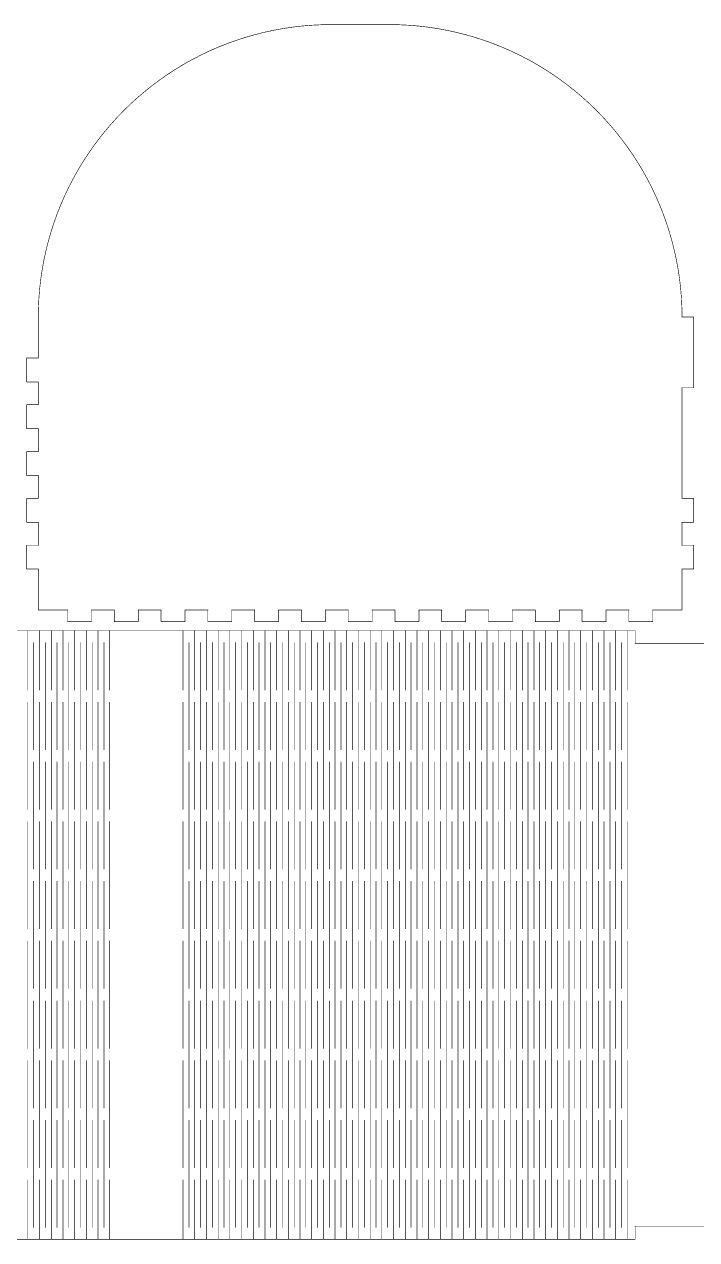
# Model space of a CAD drawing. Extents: x 10 to 727, y 10 to 426.
# Drawn here: x 239.4 to 469.4, y 10.9 to 426.5 of the extents above; entities that cross this region are included whole.
import ezdxf

# ---------------------------------------------------------------- set-up
doc = ezdxf.new("R2010")
doc.units = 0
doc.layers.get('0').update_dxf_attribs({"linetype": 'CONTINUOUS'})

msp = doc.modelspace()

# ---------------------------------------------------------------- linework, layer by layer
at = {"color": 0, "const_width": 0.2}
msp.add_lwpolyline([(464.301, 226.199), (454.399, 226.199), (454.388, 226.199), (454.357, 226.215), (454.364, 226.238), (454.385, 226.242), (454.399, 226.211), (454.399, 226.199), (454.399, 222.3), (454.399, 222.283), (454.371, 222.229), (454.318, 222.2), (454.3, 222.2), (446.299, 222.2), (446.282, 222.2), (446.229, 222.229), (446.2, 222.283), (446.2, 222.3), (446.2, 226.199), (446.2, 226.211), (446.214, 226.242), (446.239, 226.238), (446.243, 226.215), (446.211, 226.199), (446.2, 226.199), (438.4, 226.199), (438.39, 226.199), (438.358, 226.215), (438.362, 226.238), (438.386, 226.242), (438.4, 226.211), (438.4, 226.199), (438.4, 222.3), (438.4, 222.283), (438.372, 222.229), (438.316, 222.2), (438.302, 222.2), (430.301, 222.2), (430.283, 222.2), (430.23, 222.229), (430.198, 222.283), (430.198, 222.3), (430.198, 226.199), (430.198, 226.211), (430.213, 226.242), (430.237, 226.238), (430.241, 226.215), (430.209, 226.199), (430.198, 226.199), (422.402, 226.199), (422.388, 226.199), (422.356, 226.215), (422.363, 226.238), (422.384, 226.242), (422.402, 226.211), (422.402, 226.199), (422.402, 222.3), (422.402, 222.283), (422.37, 222.229), (422.317, 222.2), (422.3, 222.2), (414.299, 222.2), (414.281, 222.2), (414.228, 222.229), (414.2, 222.283), (414.2, 222.3), (414.2, 226.199), (414.2, 226.211), (414.214, 226.242), (414.235, 226.238), (414.242, 226.215), (414.211, 226.199), (414.2, 226.199), (406.4, 226.199), (406.389, 226.199), (406.358, 226.215), (406.361, 226.238), (406.386, 226.242), (406.4, 226.211), (406.4, 226.199), (406.4, 222.3), (406.4, 222.283), (406.372, 222.229), (406.319, 222.2), (406.301, 222.2), (398.3, 222.2), (398.283, 222.2), (398.23, 222.229), (398.201, 222.283), (398.201, 222.3), (398.201, 226.199), (398.201, 226.211), (398.216, 226.242), (398.237, 226.238), (398.244, 226.215), (398.212, 226.199), (398.201, 226.199), (390.398, 226.199), (390.387, 226.199), (390.356, 226.215), (390.363, 226.238), (390.384, 226.242), (390.398, 226.211), (390.398, 226.199), (390.398, 222.3), (390.398, 222.283), (390.37, 222.229), (390.317, 222.2), (390.299, 222.2), (382.298, 222.2), (382.281, 222.2), (382.228, 222.229), (382.199, 222.283), (382.199, 222.3), (382.199, 226.199), (382.199, 226.211), (382.214, 226.242), (382.238, 226.238), (382.242, 226.215), (382.21, 226.199), (382.199, 226.199), (374.4, 226.199), (374.389, 226.199), (374.357, 226.215), (374.361, 226.238), (374.385, 226.242), (374.4, 226.211), (374.4, 226.199), (374.4, 222.3), (374.4, 222.283), (374.371, 222.229), (374.315, 222.2), (374.301, 222.2), (366.3, 222.2), (366.282, 222.2), (366.229, 222.229), (366.201, 222.283), (366.201, 222.3), (366.201, 226.199), (366.201, 226.211), (366.215, 226.242), (366.236, 226.238), (366.24, 226.215), (366.208, 226.199), (366.201, 226.199), (358.401, 226.199), (358.39, 226.199), (358.359, 226.215), (358.362, 226.238), (358.383, 226.242), (358.401, 226.211), (358.401, 226.199), (358.401, 222.3), (358.401, 222.283), (358.369, 222.229), (358.316, 222.2), (358.299, 222.2), (350.3, 222.2), (350.282, 222.2), (350.228, 222.229), (350.199, 222.283), (350.199, 222.3), (350.199, 226.199), (350.199, 226.211), (350.213, 226.242), (350.237, 226.238), (350.241, 226.215), (350.209, 226.199), (350.199, 226.199), (342.4, 226.199), (342.389, 226.199), (342.357, 226.215), (342.363, 226.238), (342.385, 226.242), (342.4, 226.211), (342.4, 226.199), (342.4, 222.3), (342.4, 222.283), (342.371, 222.229), (342.317, 222.2), (342.301, 222.2), (334.3, 222.2), (334.282, 222.2), (334.229, 222.229), (334.201, 222.283), (334.201, 222.3), (334.201, 226.199), (334.201, 226.211), (334.214, 226.242), (334.238, 226.238), (334.242, 226.215), (334.21, 226.199), (334.201, 226.199), (326.4, 226.199), (326.388, 226.199), (326.356, 226.215), (326.362, 226.238), (326.384, 226.242), (326.4, 226.211), (326.4, 226.199), (326.4, 222.3), (326.4, 222.283), (326.371, 222.229), (326.317, 222.2), (326.3, 222.2), (318.301, 222.2), (318.283, 222.2), (318.229, 222.229), (318.2, 222.283), (318.2, 222.3), (318.2, 226.199), (318.2, 226.211), (318.214, 226.242), (318.237, 226.238), (318.242, 226.215), (318.21, 226.199), (318.2, 226.199), (310.4, 226.199), (310.389, 226.199), (310.358, 226.215), (310.362, 226.238), (310.385, 226.242), (310.4, 226.211), (310.4, 226.199), (310.4, 222.3), (310.4, 222.283), (310.37, 222.229), (310.316, 222.2), (310.3, 222.2), (302.3, 222.2), (302.282, 222.2), (302.229, 222.229), (302.2, 222.283), (302.2, 222.3), (302.2, 226.199), (302.2, 226.211), (302.213, 226.242), (302.237, 226.238), (302.241, 226.215), (302.209, 226.199), (302.2, 226.199), (294.4, 226.199), (294.389, 226.199), (294.357, 226.215), (294.361, 226.238), (294.385, 226.242), (294.4, 226.211), (294.4, 226.199), (294.4, 222.3), (294.4, 222.283), (294.37, 222.229), (294.316, 222.2), (294.299, 222.2), (286.3, 222.2), (286.282, 222.2), (286.229, 222.229), (286.2, 222.283), (286.2, 222.3), (286.2, 226.199), (286.2, 226.211), (286.214, 226.242), (286.238, 226.238), (286.242, 226.215), (286.21, 226.199), (286.2, 226.199), (278.4, 226.199), (278.389, 226.199), (278.357, 226.215), (278.362, 226.238), (278.384, 226.242), (278.4, 226.211), (278.4, 226.199), (278.4, 222.3), (278.4, 222.283), (278.371, 222.229), (278.317, 222.2), (278.3, 222.2), (270.299, 222.2), (270.281, 222.2), (270.229, 222.229), (270.2, 222.283), (270.2, 222.3), (270.2, 226.199), (270.2, 226.211), (270.214, 226.242), (270.237, 226.238), (270.242, 226.215), (270.21, 226.199), (270.2, 226.199), (262.401, 226.199), (262.389, 226.199), (262.358, 226.215), (262.362, 226.238), (262.386, 226.242), (262.401, 226.211), (262.401, 226.199), (262.401, 222.3), (262.401, 222.283), (262.37, 222.229), (262.316, 222.2), (262.3, 222.2), (254.301, 222.2), (254.283, 222.2), (254.229, 222.229), (254.2, 222.283), (254.2, 222.3), (254.2, 226.199), (254.2, 226.211), (254.213, 226.242), (254.237, 226.238), (254.241, 226.215), (254.21, 226.199), (254.2, 226.199), (244.3, 226.199), (244.282, 226.199), (244.228, 226.23), (244.199, 226.284), (244.199, 226.3), (244.199, 240.2), (244.199, 240.211), (244.213, 240.243), (244.237, 240.237), (244.241, 240.216), (244.209, 240.2), (244.199, 240.2), (240.3, 240.2), (240.282, 240.2), (240.229, 240.229), (240.2, 240.283), (240.2, 240.3), (240.2, 248.301), (240.2, 248.319), (240.229, 248.371), (240.282, 248.4), (240.3, 248.4), (244.199, 248.4), (244.209, 248.4), (244.241, 248.386), (244.237, 248.363), (244.213, 248.358), (244.199, 248.39), (244.199, 248.4), (244.199, 256.199), (244.199, 256.211), (244.213, 256.242), (244.237, 256.238), (244.241, 256.214), (244.209, 256.199), (244.199, 256.199), (240.3, 256.199), (240.282, 256.199), (240.229, 256.23), (240.2, 256.284), (240.2, 256.3), (240.2, 264.299), (240.2, 264.317), (240.229, 264.371), (240.282, 264.4), (240.3, 264.4), (244.199, 264.4), (244.209, 264.4), (244.241, 264.386), (244.237, 264.363), (244.213, 264.359), (244.199, 264.39), (244.199, 264.4), (244.199, 272.2), (244.199, 272.211), (244.213, 272.242), (244.237, 272.238), (244.241, 272.215), (244.209, 272.2), (244.199, 272.2), (240.3, 272.2), (240.282, 272.2), (240.229, 272.23), (240.2, 272.284), (240.2, 272.3), (240.2, 280.3), (240.2, 280.318), (240.229, 280.372), (240.282, 280.4), (240.3, 280.4), (244.199, 280.4), (244.209, 280.4), (244.241, 280.387), (244.237, 280.363), (244.213, 280.359), (244.199, 280.391), (244.199, 280.4), (244.199, 288.2), (244.199, 288.211), (244.213, 288.243), (244.237, 288.237), (244.241, 288.215), (244.209, 288.2), (244.199, 288.2), (240.3, 288.2), (240.282, 288.2), (240.229, 288.229), (240.2, 288.283), (240.2, 288.3), (240.2, 296.3), (240.2, 296.318), (240.229, 296.37), (240.282, 296.4), (240.3, 296.4), (244.199, 296.4), (244.209, 296.4), (244.241, 296.386), (244.237, 296.362), (244.213, 296.358), (244.199, 296.39), (244.199, 296.4), (244.199, 304.201), (244.199, 304.212), (244.213, 304.243), (244.237, 304.238), (244.241, 304.216), (244.209, 304.201), (244.199, 304.201), (240.3, 304.201), (240.282, 304.201), (240.229, 304.23), (240.2, 304.283), (240.2, 304.3), (240.2, 312.301), (240.2, 312.319), (240.229, 312.371), (240.282, 312.4), (240.3, 312.4), (244.199, 312.4), (244.209, 312.4), (244.241, 312.386), (244.237, 312.363), (244.213, 312.359), (244.199, 312.39), (244.199, 312.4), (244.199, 326.3), (244.199, 327.123), (244.253, 329.591), (244.414, 332.872), (244.683, 336.141), (245.059, 339.394), (245.54, 342.63), (246.126, 345.846), (246.816, 349.04), (247.61, 352.209), (248.507, 355.35), (249.506, 358.461), (250.606, 361.541), (251.807, 364.582), (253.11, 367.587), (254.511, 370.551), (256.012, 373.475), (257.198, 375.638), (257.61, 376.35), (258.021, 377.063), (259.303, 379.173), (261.083, 381.935), (262.95, 384.63), (264.902, 387.262), (266.936, 389.823), (269.052, 392.314), (271.246, 394.734), (273.518, 397.083), (275.865, 399.355), (278.287, 401.549), (280.778, 403.666), (283.34, 405.698), (285.97, 407.649), (288.666, 409.519), (291.426, 411.297), (293.537, 412.581), (294.25, 412.99), (294.961, 413.403), (297.126, 414.588), (300.048, 416.087), (303.013, 417.491), (306.018, 418.793), (309.061, 419.993), (312.14, 421.093), (315.251, 422.092), (318.391, 422.991), (321.56, 423.785), (324.754, 424.473), (327.97, 425.058), (331.206, 425.542), (334.459, 425.916), (337.728, 426.184), (341.009, 426.346), (343.478, 426.399), (344.3, 426.399), (364.3, 426.399), (365.121, 426.399), (367.587, 426.346), (370.872, 426.184), (374.138, 425.916), (377.391, 425.542), (380.63, 425.058), (383.843, 424.473), (387.04, 423.785), (390.207, 422.991), (393.347, 422.092), (396.459, 421.093), (399.538, 419.993), (402.579, 418.793), (405.585, 417.491), (408.548, 416.087), (411.473, 414.588), (413.639, 413.403), (414.352, 412.99), (415.061, 412.581), (417.174, 411.297), (419.933, 409.519), (422.628, 407.649), (425.259, 405.698), (427.821, 403.666), (430.315, 401.549), (432.731, 399.355), (435.081, 397.083), (437.353, 394.734), (439.547, 392.314), (441.664, 389.823), (443.696, 387.262), (445.647, 384.63), (447.516, 381.935), (449.294, 379.173), (450.578, 377.063), (450.988, 376.35), (451.4, 375.638), (452.589, 373.475), (454.089, 370.551), (455.489, 367.587), (456.791, 364.582), (457.994, 361.541), (459.094, 358.461), (460.093, 355.35), (460.989, 352.209), (461.783, 349.04), (462.474, 345.846), (463.06, 342.63), (463.539, 339.394), (463.917, 336.141), (464.185, 332.872), (464.344, 329.591), (464.4, 327.123), (464.4, 326.3), (464.4, 326.318), (464.368, 326.371), (464.316, 326.4), (464.301, 326.4), (468.298, 326.4), (468.316, 326.4), (468.369, 326.371), (468.401, 326.318), (468.401, 326.3), (468.401, 302.3), (468.401, 302.284), (468.369, 302.23), (468.316, 302.2), (468.298, 302.2), (464.4, 302.2), (464.39, 302.2), (464.358, 302.215), (464.361, 302.238), (464.386, 302.242), (464.4, 302.211), (464.4, 302.2), (464.4, 278.3), (464.4, 264.4), (464.4, 264.39), (464.386, 264.359), (464.361, 264.363), (464.358, 264.386), (464.39, 264.4), (464.4, 264.4), (468.298, 264.4), (468.316, 264.4), (468.369, 264.371), (468.401, 264.317), (468.401, 264.299), (468.401, 256.3), (468.401, 256.284), (468.369, 256.23), (468.316, 256.199), (468.298, 256.199), (464.4, 256.199), (464.39, 256.199), (464.358, 256.214), (464.361, 256.238), (464.386, 256.242), (464.4, 256.211), (464.4, 256.199), (464.4, 248.4), (464.4, 248.39), (464.386, 248.358), (464.361, 248.363), (464.358, 248.386), (464.39, 248.4), (464.4, 248.4), (468.298, 248.4), (468.316, 248.4), (468.369, 248.371), (468.401, 248.319), (468.401, 248.301), (468.401, 240.3), (468.401, 240.283), (468.369, 240.229), (468.316, 240.2), (468.298, 240.2), (464.4, 240.2), (464.39, 240.2), (464.358, 240.216), (464.361, 240.237), (464.386, 240.243), (464.4, 240.211), (464.4, 240.2), (464.4, 226.3), (464.4, 226.284), (464.368, 226.23), (464.316, 226.199), (464.301, 226.199)], close=True, dxfattribs=at)
for points in [[(472.959, 214.8), (448.359, 214.8), (448.349, 214.8), (448.317, 214.787), (448.321, 214.763), (448.345, 214.759), (448.359, 214.791), (448.359, 214.8), (448.359, 219.1), (448.359, 219.118), (448.331, 219.171), (448.275, 219.2), (448.261, 219.2), (291.18, 219.2), (271.18, 219.2), (114.1, 219.2)], [(240.64, 198.781), (240.64, 219.2)], [(244.64, 198.781), (244.64, 219.2)], [(248.64, 198.781), (248.64, 219.2)], [(252.64, 198.781), (252.64, 219.2)], [(256.64, 198.781), (256.64, 219.2)], [(260.639, 198.781), (260.639, 219.2)], [(264.64, 198.781), (264.64, 219.2)], [(268.64, 198.781), (268.64, 219.2)], [(293.719, 198.781), (293.719, 219.2)], [(297.72, 198.781), (297.72, 219.2)], [(301.72, 198.781), (301.72, 219.2)], [(305.719, 198.781), (305.719, 219.2)], [(309.719, 198.781), (309.719, 219.2)], [(313.719, 198.781), (313.719, 219.2)], [(317.719, 198.781), (317.719, 219.2)], [(321.72, 198.781), (321.72, 219.2)], [(325.72, 198.781), (325.72, 219.2)], [(329.719, 198.781), (329.719, 219.2)], [(333.72, 198.781), (333.72, 219.2)], [(337.72, 198.781), (337.72, 219.2)], [(341.719, 198.781), (341.719, 219.2)], [(345.719, 198.781), (345.719, 219.2)], [(349.72, 198.781), (349.72, 219.2)], [(353.72, 198.781), (353.72, 219.2)], [(357.72, 198.781), (357.72, 219.2)], [(361.721, 198.781), (361.721, 219.2)], [(365.718, 198.781), (365.718, 219.2)], [(369.718, 198.781), (369.718, 219.2)], [(373.719, 198.781), (373.719, 219.2)], [(377.719, 198.781), (377.719, 219.2)], [(381.72, 198.781), (381.72, 219.2)], [(385.72, 198.781), (385.72, 219.2)], [(389.721, 198.781), (389.721, 219.2)], [(393.718, 198.781), (393.718, 219.2)], [(397.718, 198.781), (397.718, 219.2)], [(401.719, 198.781), (401.719, 219.2)], [(405.719, 198.781), (405.719, 219.2)], [(409.72, 198.781), (409.72, 219.2)], [(413.72, 198.781), (413.72, 219.2)], [(417.721, 198.781), (417.721, 219.2)], [(421.721, 198.781), (421.721, 219.2)], [(425.722, 198.781), (425.722, 219.2)], [(429.719, 198.781), (429.719, 219.2)], [(433.719, 198.781), (433.719, 219.2)], [(437.72, 198.781), (437.72, 219.2)], [(441.72, 198.781), (441.72, 219.2)], [(445.721, 198.781), (445.721, 219.2)], [(242.639, 215.2), (242.639, 178.36)], [(246.64, 215.2), (246.64, 178.36)], [(250.64, 215.2), (250.64, 178.36)], [(254.64, 215.2), (254.64, 178.36)], [(258.64, 215.2), (258.64, 178.36)], [(262.64, 215.2), (262.64, 178.36)], [(266.639, 215.2), (266.639, 178.36)], [(295.72, 215.2), (295.72, 178.36)], [(299.719, 215.2), (299.719, 178.36)], [(303.72, 215.2), (303.72, 178.36)], [(307.72, 215.2), (307.72, 178.36)], [(311.719, 215.2), (311.719, 178.36)], [(315.72, 215.2), (315.72, 178.36)], [(319.72, 215.2), (319.72, 178.36)], [(323.719, 215.2), (323.719, 178.36)], [(327.72, 215.2), (327.72, 178.36)], [(331.72, 215.2), (331.72, 178.36)], [(335.719, 215.2), (335.719, 178.36)], [(339.719, 215.2), (339.719, 178.36)], [(343.72, 215.2), (343.72, 178.36)], [(347.719, 215.2), (347.719, 178.36)], [(351.719, 215.2), (351.719, 178.36)], [(355.72, 215.2), (355.72, 178.36)], [(359.72, 215.2), (359.72, 178.36)], [(363.721, 215.2), (363.721, 178.36)], [(367.721, 215.2), (367.721, 178.36)], [(371.718, 215.2), (371.718, 178.36)], [(375.719, 215.2), (375.719, 178.36)], [(379.719, 215.2), (379.719, 178.36)], [(383.72, 215.2), (383.72, 178.36)], [(387.72, 215.2), (387.72, 178.36)], [(391.721, 215.2), (391.721, 178.36)], [(395.718, 215.2), (395.718, 178.36)], [(399.718, 215.2), (399.718, 178.36)], [(403.719, 215.2), (403.719, 178.36)], [(407.719, 215.2), (407.719, 178.36)], [(411.72, 215.2), (411.72, 178.36)], [(415.72, 215.2), (415.72, 178.36)], [(419.721, 215.2), (419.721, 178.36)], [(423.718, 215.2), (423.718, 178.36)], [(427.718, 215.2), (427.718, 178.36)], [(431.719, 215.2), (431.719, 178.36)], [(435.719, 215.2), (435.719, 178.36)], [(439.72, 215.2), (439.72, 178.36)], [(443.72, 215.2), (443.72, 178.36)], [(240.64, 157.94), (240.64, 194.78)], [(244.64, 157.94), (244.64, 194.78)], [(248.64, 157.94), (248.64, 194.78)], [(252.64, 157.94), (252.64, 194.78)], [(256.64, 157.94), (256.64, 194.78)], [(260.639, 157.94), (260.639, 194.78)], [(264.64, 157.94), (264.64, 194.78)], [(268.64, 157.94), (268.64, 194.78)], [(293.719, 157.94), (293.719, 194.78)], [(297.72, 157.94), (297.72, 194.78)], [(301.72, 157.94), (301.72, 194.78)], [(305.719, 157.94), (305.719, 194.78)], [(309.719, 157.94), (309.719, 194.78)], [(313.719, 157.94), (313.719, 194.78)], [(317.719, 157.94), (317.719, 194.78)], [(321.72, 157.94), (321.72, 194.78)], [(325.72, 157.94), (325.72, 194.78)], [(329.719, 157.94), (329.719, 194.78)], [(333.72, 157.94), (333.72, 194.78)], [(337.72, 157.94), (337.72, 194.78)], [(341.719, 157.94), (341.719, 194.78)], [(345.719, 157.94), (345.719, 194.78)], [(349.72, 157.94), (349.72, 194.78)], [(353.72, 157.94), (353.72, 194.78)], [(357.72, 157.94), (357.72, 194.78)], [(361.721, 157.94), (361.721, 194.78)], [(365.718, 157.94), (365.718, 194.78)], [(369.718, 157.94), (369.718, 194.78)], [(373.719, 157.94), (373.719, 194.78)], [(377.719, 157.94), (377.719, 194.78)], [(381.72, 157.94), (381.72, 194.78)], [(385.72, 157.94), (385.72, 194.78)], [(389.721, 157.94), (389.721, 194.78)], [(393.718, 157.94), (393.718, 194.78)], [(397.718, 157.94), (397.718, 194.78)], [(401.719, 157.94), (401.719, 194.78)], [(405.719, 157.94), (405.719, 194.78)], [(409.72, 157.94), (409.72, 194.78)], [(413.72, 157.94), (413.72, 194.78)], [(417.721, 157.94), (417.721, 194.78)], [(421.721, 157.94), (421.721, 194.78)], [(425.722, 157.94), (425.722, 194.78)], [(429.719, 157.94), (429.719, 194.78)], [(433.719, 157.94), (433.719, 194.78)], [(437.72, 157.94), (437.72, 194.78)], [(441.72, 157.94), (441.72, 194.78)], [(445.721, 157.94), (445.721, 194.78)], [(242.639, 174.36), (242.639, 137.52)], [(246.64, 174.36), (246.64, 137.52)], [(250.64, 174.36), (250.64, 137.52)], [(254.64, 174.36), (254.64, 137.52)], [(258.64, 174.36), (258.64, 137.52)], [(262.64, 174.36), (262.64, 137.52)], [(266.639, 174.36), (266.639, 137.52)], [(295.72, 174.36), (295.72, 137.52)], [(299.719, 174.36), (299.719, 137.52)], [(303.72, 174.36), (303.72, 137.52)], [(307.72, 174.36), (307.72, 137.52)], [(311.719, 174.36), (311.719, 137.52)], [(315.72, 174.36), (315.72, 137.52)], [(319.72, 174.36), (319.72, 137.52)], [(323.719, 174.36), (323.719, 137.52)], [(327.72, 174.36), (327.72, 137.52)], [(331.72, 174.36), (331.72, 137.52)], [(335.719, 174.36), (335.719, 137.52)], [(339.719, 174.36), (339.719, 137.52)], [(343.72, 174.36), (343.72, 137.52)], [(347.719, 174.36), (347.719, 137.52)], [(351.719, 174.36), (351.719, 137.52)], [(355.72, 174.36), (355.72, 137.52)], [(359.72, 174.36), (359.72, 137.52)], [(363.721, 174.36), (363.721, 137.52)], [(367.721, 174.36), (367.721, 137.52)], [(371.718, 174.36), (371.718, 137.52)], [(375.719, 174.36), (375.719, 137.52)], [(379.719, 174.36), (379.719, 137.52)], [(383.72, 174.36), (383.72, 137.52)], [(387.72, 174.36), (387.72, 137.52)], [(391.721, 174.36), (391.721, 137.52)], [(395.718, 174.36), (395.718, 137.52)], [(399.718, 174.36), (399.718, 137.52)], [(403.719, 174.36), (403.719, 137.52)], [(407.719, 174.36), (407.719, 137.52)], [(411.72, 174.36), (411.72, 137.52)], [(415.72, 174.36), (415.72, 137.52)], [(419.721, 174.36), (419.721, 137.52)], [(423.718, 174.36), (423.718, 137.52)], [(427.718, 174.36), (427.718, 137.52)], [(431.719, 174.36), (431.719, 137.52)], [(435.719, 174.36), (435.719, 137.52)], [(439.72, 174.36), (439.72, 137.52)], [(443.72, 174.36), (443.72, 137.52)], [(240.64, 117.1), (240.64, 153.939)], [(244.64, 117.1), (244.64, 153.939)], [(248.64, 117.1), (248.64, 153.939)], [(252.64, 117.1), (252.64, 153.939)], [(256.64, 117.1), (256.64, 153.939)], [(260.639, 117.1), (260.639, 153.939)], [(264.64, 117.1), (264.64, 153.939)], [(268.64, 117.1), (268.64, 153.939)], [(293.719, 117.1), (293.719, 153.939)], [(297.72, 117.1), (297.72, 153.939)], [(301.72, 117.1), (301.72, 153.939)], [(305.719, 117.1), (305.719, 153.939)], [(309.719, 117.1), (309.719, 153.939)], [(313.719, 117.1), (313.719, 153.939)], [(317.719, 117.1), (317.719, 153.939)], [(321.72, 117.1), (321.72, 153.939)], [(325.72, 117.1), (325.72, 153.939)], [(329.719, 117.1), (329.719, 153.939)], [(333.72, 117.1), (333.72, 153.939)], [(337.72, 117.1), (337.72, 153.939)], [(341.719, 117.1), (341.719, 153.939)], [(345.719, 117.1), (345.719, 153.939)], [(349.72, 117.1), (349.72, 153.939)], [(353.72, 117.1), (353.72, 153.939)], [(357.72, 117.1), (357.72, 153.939)], [(361.721, 117.1), (361.721, 153.939)], [(365.718, 117.1), (365.718, 153.939)], [(369.718, 117.1), (369.718, 153.939)], [(373.719, 117.1), (373.719, 153.939)], [(377.719, 117.1), (377.719, 153.939)], [(381.72, 117.1), (381.72, 153.939)], [(385.72, 117.1), (385.72, 153.939)], [(389.721, 117.1), (389.721, 153.939)], [(393.718, 117.1), (393.718, 153.939)], [(397.718, 117.1), (397.718, 153.939)], [(401.719, 117.1), (401.719, 153.939)], [(405.719, 117.1), (405.719, 153.939)], [(409.72, 117.1), (409.72, 153.939)], [(413.72, 117.1), (413.72, 153.939)], [(417.721, 117.1), (417.721, 153.939)], [(421.721, 117.1), (421.721, 153.939)], [(425.722, 117.1), (425.722, 153.939)], [(429.719, 117.1), (429.719, 153.939)], [(433.719, 117.1), (433.719, 153.939)], [(437.72, 117.1), (437.72, 153.939)], [(441.72, 117.1), (441.72, 153.939)], [(445.721, 117.1), (445.721, 153.939)], [(242.639, 133.519), (242.639, 96.6805)], [(246.64, 133.519), (246.64, 96.6805)], [(250.64, 133.519), (250.64, 96.6805)], [(254.64, 133.519), (254.64, 96.6805)], [(258.64, 133.519), (258.64, 96.6805)], [(262.64, 133.519), (262.64, 96.6805)], [(266.639, 133.519), (266.639, 96.6805)], [(295.72, 133.519), (295.72, 96.6805)], [(299.719, 133.519), (299.719, 96.6805)], [(303.72, 133.519), (303.72, 96.6805)], [(307.72, 133.519), (307.72, 96.6805)], [(311.719, 133.519), (311.719, 96.6805)], [(315.72, 133.519), (315.72, 96.6805)], [(319.72, 133.519), (319.72, 96.6805)], [(323.719, 133.519), (323.719, 96.6805)], [(327.72, 133.519), (327.72, 96.6805)], [(331.72, 133.519), (331.72, 96.6805)], [(335.719, 133.519), (335.719, 96.6805)], [(339.719, 133.519), (339.719, 96.6805)], [(343.72, 133.519), (343.72, 96.6805)], [(347.719, 133.519), (347.719, 96.6805)], [(351.719, 133.519), (351.719, 96.6805)], [(355.72, 133.519), (355.72, 96.6805)], [(359.72, 133.519), (359.72, 96.6805)], [(363.721, 133.519), (363.721, 96.6805)], [(367.721, 133.519), (367.721, 96.6805)], [(371.718, 133.519), (371.718, 96.6805)], [(375.719, 133.519), (375.719, 96.6805)], [(379.719, 133.519), (379.719, 96.6805)], [(383.72, 133.519), (383.72, 96.6805)], [(387.72, 133.519), (387.72, 96.6805)], [(391.721, 133.519), (391.721, 96.6805)], [(395.718, 133.519), (395.718, 96.6805)], [(399.718, 133.519), (399.718, 96.6805)], [(403.719, 133.519), (403.719, 96.6805)], [(407.719, 133.519), (407.719, 96.6805)], [(411.72, 133.519), (411.72, 96.6805)], [(415.72, 133.519), (415.72, 96.6805)], [(419.721, 133.519), (419.721, 96.6805)], [(423.718, 133.519), (423.718, 96.6805)], [(427.718, 133.519), (427.718, 96.6805)], [(431.719, 133.519), (431.719, 96.6805)], [(435.719, 133.519), (435.719, 96.6805)], [(439.72, 133.519), (439.72, 96.6805)], [(443.72, 133.519), (443.72, 96.6805)], [(240.64, 76.2607), (240.64, 113.1)], [(244.64, 76.2607), (244.64, 113.1)], [(248.64, 76.2607), (248.64, 113.1)], [(252.64, 76.2607), (252.64, 113.1)], [(256.64, 76.2607), (256.64, 113.1)], [(260.639, 76.2607), (260.639, 113.1)], [(264.64, 76.2607), (264.64, 113.1)], [(268.64, 76.2607), (268.64, 113.1)], [(293.719, 76.2607), (293.719, 113.1)], [(297.72, 76.2607), (297.72, 113.1)], [(301.72, 76.2607), (301.72, 113.1)], [(305.719, 76.2607), (305.719, 113.1)], [(309.719, 76.2607), (309.719, 113.1)], [(313.719, 76.2607), (313.719, 113.1)], [(317.719, 76.2607), (317.719, 113.1)], [(321.72, 76.2607), (321.72, 113.1)], [(325.72, 76.2607), (325.72, 113.1)], [(329.719, 76.2607), (329.719, 113.1)], [(333.72, 76.2607), (333.72, 113.1)], [(337.72, 76.2607), (337.72, 113.1)], [(341.719, 76.2607), (341.719, 113.1)], [(345.719, 76.2607), (345.719, 113.1)], [(349.72, 76.2607), (349.72, 113.1)], [(353.72, 76.2607), (353.72, 113.1)], [(357.72, 76.2607), (357.72, 113.1)], [(361.721, 76.2607), (361.721, 113.1)], [(365.718, 76.2607), (365.718, 113.1)], [(369.718, 76.2607), (369.718, 113.1)], [(373.719, 76.2607), (373.719, 113.1)], [(377.719, 76.2607), (377.719, 113.1)], [(381.72, 76.2607), (381.72, 113.1)], [(385.72, 76.2607), (385.72, 113.1)], [(389.721, 76.2607), (389.721, 113.1)], [(393.718, 76.2607), (393.718, 113.1)], [(397.718, 76.2607), (397.718, 113.1)], [(401.719, 76.2607), (401.719, 113.1)], [(405.719, 76.2607), (405.719, 113.1)], [(409.72, 76.2607), (409.72, 113.1)], [(413.72, 76.2607), (413.72, 113.1)], [(417.721, 76.2607), (417.721, 113.1)], [(421.721, 76.2607), (421.721, 113.1)], [(425.722, 76.2607), (425.722, 113.1)], [(429.719, 76.2607), (429.719, 113.1)], [(433.719, 76.2607), (433.719, 113.1)], [(437.72, 76.2607), (437.72, 113.1)], [(441.72, 76.2607), (441.72, 113.1)], [(445.721, 76.2607), (445.721, 113.1)], [(242.639, 92.68), (242.639, 55.8394)], [(246.64, 92.68), (246.64, 55.8394)], [(250.64, 92.68), (250.64, 55.8394)], [(254.64, 92.68), (254.64, 55.8394)], [(258.64, 92.68), (258.64, 55.8394)], [(262.64, 92.68), (262.64, 55.8394)], [(266.639, 92.68), (266.639, 55.8394)], [(295.72, 92.68), (295.72, 55.8394)], [(299.719, 92.68), (299.719, 55.8394)], [(303.72, 92.68), (303.72, 55.8394)], [(307.72, 92.68), (307.72, 55.8394)], [(311.719, 92.68), (311.719, 55.8394)], [(315.72, 92.68), (315.72, 55.8394)], [(319.72, 92.68), (319.72, 55.8394)], [(323.719, 92.68), (323.719, 55.8394)], [(327.72, 92.68), (327.72, 55.8394)], [(331.72, 92.68), (331.72, 55.8394)], [(335.719, 92.68), (335.719, 55.8394)], [(339.719, 92.68), (339.719, 55.8394)], [(343.72, 92.68), (343.72, 55.8394)], [(347.719, 92.68), (347.719, 55.8394)], [(351.719, 92.68), (351.719, 55.8394)], [(355.72, 92.68), (355.72, 55.8394)], [(359.72, 92.68), (359.72, 55.8394)], [(363.721, 92.68), (363.721, 55.8394)], [(367.721, 92.68), (367.721, 55.8394)], [(371.718, 92.68), (371.718, 55.8394)], [(375.719, 92.68), (375.719, 55.8394)], [(379.719, 92.68), (379.719, 55.8394)], [(383.72, 92.68), (383.72, 55.8394)], [(387.72, 92.68), (387.72, 55.8394)], [(391.721, 92.68), (391.721, 55.8394)], [(395.718, 92.68), (395.718, 55.8394)], [(399.718, 92.68), (399.718, 55.8394)], [(403.719, 92.68), (403.719, 55.8394)], [(407.719, 92.68), (407.719, 55.8394)], [(411.72, 92.68), (411.72, 55.8394)], [(415.72, 92.68), (415.72, 55.8394)], [(419.721, 92.68), (419.721, 55.8394)], [(423.718, 92.68), (423.718, 55.8394)], [(427.718, 92.68), (427.718, 55.8394)], [(431.719, 92.68), (431.719, 55.8394)], [(435.719, 92.68), (435.719, 55.8394)], [(439.72, 92.68), (439.72, 55.8394)], [(443.72, 92.68), (443.72, 55.8394)], [(240.64, 35.4196), (240.64, 72.2602)], [(244.64, 35.4196), (244.64, 72.2602)], [(248.64, 35.4196), (248.64, 72.2602)], [(252.64, 35.4196), (252.64, 72.2602)], [(256.64, 35.4196), (256.64, 72.2602)], [(260.639, 35.4196), (260.639, 72.2602)], [(264.64, 35.4196), (264.64, 72.2602)], [(268.64, 35.4196), (268.64, 72.2602)], [(293.719, 35.4196), (293.719, 72.2602)], [(297.72, 35.4196), (297.72, 72.2602)], [(301.72, 35.4196), (301.72, 72.2602)], [(305.719, 35.4196), (305.719, 72.2602)], [(309.719, 35.4196), (309.719, 72.2602)], [(313.719, 35.4196), (313.719, 72.2602)], [(317.719, 35.4196), (317.719, 72.2602)], [(321.72, 35.4196), (321.72, 72.2602)], [(325.72, 35.4196), (325.72, 72.2602)], [(329.719, 35.4196), (329.719, 72.2602)], [(333.72, 35.4196), (333.72, 72.2602)], [(337.72, 35.4196), (337.72, 72.2602)], [(341.719, 35.4196), (341.719, 72.2602)], [(345.719, 35.4196), (345.719, 72.2602)], [(349.72, 35.4196), (349.72, 72.2602)], [(353.72, 35.4196), (353.72, 72.2602)], [(357.72, 35.4196), (357.72, 72.2602)], [(361.721, 35.4196), (361.721, 72.2602)], [(365.718, 35.4196), (365.718, 72.2602)], [(369.718, 35.4196), (369.718, 72.2602)], [(373.719, 35.4196), (373.719, 72.2602)], [(377.719, 35.4196), (377.719, 72.2602)], [(381.72, 35.4196), (381.72, 72.2602)], [(385.72, 35.4196), (385.72, 72.2602)], [(389.721, 35.4196), (389.721, 72.2602)], [(393.718, 35.4196), (393.718, 72.2602)], [(397.718, 35.4196), (397.718, 72.2602)], [(401.719, 35.4196), (401.719, 72.2602)], [(405.719, 35.4196), (405.719, 72.2602)], [(409.72, 35.4196), (409.72, 72.2602)], [(413.72, 35.4196), (413.72, 72.2602)], [(417.721, 35.4196), (417.721, 72.2602)], [(421.721, 35.4196), (421.721, 72.2602)], [(425.722, 35.4196), (425.722, 72.2602)], [(429.719, 35.4196), (429.719, 72.2602)], [(433.719, 35.4196), (433.719, 72.2602)], [(437.72, 35.4196), (437.72, 72.2602)], [(441.72, 35.4196), (441.72, 72.2602)], [(445.721, 35.4196), (445.721, 72.2602)], [(242.639, 51.8403), (242.639, 14.9999)], [(246.64, 51.8403), (246.64, 14.9999)], [(250.64, 51.8403), (250.64, 14.9999)], [(254.64, 51.8403), (254.64, 14.9999)], [(258.64, 51.8403), (258.64, 14.9999)], [(262.64, 51.8403), (262.64, 14.9999)], [(266.639, 51.8403), (266.639, 14.9999)], [(295.72, 51.8403), (295.72, 14.9999)], [(299.719, 51.8403), (299.719, 14.9999)], [(303.72, 51.8403), (303.72, 14.9999)], [(307.72, 51.8403), (307.72, 14.9999)], [(311.719, 51.8403), (311.719, 14.9999)], [(315.72, 51.8403), (315.72, 14.9999)], [(319.72, 51.8403), (319.72, 14.9999)], [(323.719, 51.8403), (323.719, 14.9999)], [(327.72, 51.8403), (327.72, 14.9999)], [(331.72, 51.8403), (331.72, 14.9999)], [(335.719, 51.8403), (335.719, 14.9999)], [(339.719, 51.8403), (339.719, 14.9999)], [(343.72, 51.8403), (343.72, 14.9999)], [(347.719, 51.8403), (347.719, 14.9999)], [(351.719, 51.8403), (351.719, 14.9999)], [(355.72, 51.8403), (355.72, 14.9999)], [(359.72, 51.8403), (359.72, 14.9999)], [(363.721, 51.8403), (363.721, 14.9999)], [(367.721, 51.8403), (367.721, 14.9999)], [(371.718, 51.8403), (371.718, 14.9999)], [(375.719, 51.8403), (375.719, 14.9999)], [(379.719, 51.8403), (379.719, 14.9999)], [(383.72, 51.8403), (383.72, 14.9999)], [(387.72, 51.8403), (387.72, 14.9999)], [(391.721, 51.8403), (391.721, 14.9999)], [(395.718, 51.8403), (395.718, 14.9999)], [(399.718, 51.8403), (399.718, 14.9999)], [(403.719, 51.8403), (403.719, 14.9999)], [(407.719, 51.8403), (407.719, 14.9999)], [(411.72, 51.8403), (411.72, 14.9999)], [(415.72, 51.8403), (415.72, 14.9999)], [(419.721, 51.8403), (419.721, 14.9999)], [(423.718, 51.8403), (423.718, 14.9999)], [(427.718, 51.8403), (427.718, 14.9999)], [(431.719, 51.8403), (431.719, 14.9999)], [(435.719, 51.8403), (435.719, 14.9999)], [(439.72, 51.8403), (439.72, 14.9999)], [(443.72, 51.8403), (443.72, 14.9999)], [(240.64, 10.9995), (240.64, 31.4206)], [(244.64, 10.9995), (244.64, 31.4206)], [(248.64, 10.9995), (248.64, 31.4206)], [(252.64, 10.9995), (252.64, 31.4206)], [(256.64, 10.9995), (256.64, 31.4206)], [(260.639, 10.9995), (260.639, 31.4206)], [(264.64, 10.9995), (264.64, 31.4206)], [(268.64, 10.9995), (268.64, 31.4206)], [(293.719, 10.9995), (293.719, 31.4206)], [(297.72, 10.9995), (297.72, 31.4206)], [(301.72, 10.9995), (301.72, 31.4206)], [(305.719, 10.9995), (305.719, 31.4206)], [(309.719, 10.9995), (309.719, 31.4206)], [(313.719, 10.9995), (313.719, 31.4206)], [(317.719, 10.9995), (317.719, 31.4206)], [(321.72, 10.9995), (321.72, 31.4206)], [(325.72, 10.9995), (325.72, 31.4206)], [(329.719, 10.9995), (329.719, 31.4206)], [(333.72, 10.9995), (333.72, 31.4206)], [(337.72, 10.9995), (337.72, 31.4206)], [(341.719, 10.9995), (341.719, 31.4206)], [(345.719, 10.9995), (345.719, 31.4206)], [(349.72, 10.9995), (349.72, 31.4206)], [(353.72, 10.9995), (353.72, 31.4206)], [(357.72, 10.9995), (357.72, 31.4206)], [(361.721, 10.9995), (361.721, 31.4206)], [(365.718, 10.9995), (365.718, 31.4206)], [(369.718, 10.9995), (369.718, 31.4206)], [(373.719, 10.9995), (373.719, 31.4206)], [(377.719, 10.9995), (377.719, 31.4206)], [(381.72, 10.9995), (381.72, 31.4206)], [(385.72, 10.9995), (385.72, 31.4206)], [(389.721, 10.9995), (389.721, 31.4206)], [(393.718, 10.9995), (393.718, 31.4206)], [(397.718, 10.9995), (397.718, 31.4206)], [(401.719, 10.9995), (401.719, 31.4206)], [(405.719, 10.9995), (405.719, 31.4206)], [(409.72, 10.9995), (409.72, 31.4206)], [(413.72, 10.9995), (413.72, 31.4206)], [(417.721, 10.9995), (417.721, 31.4206)], [(421.721, 10.9995), (421.721, 31.4206)], [(425.722, 10.9995), (425.722, 31.4206)], [(429.719, 10.9995), (429.719, 31.4206)], [(433.719, 10.9995), (433.719, 31.4206)], [(437.72, 10.9995), (437.72, 31.4206)], [(441.72, 10.9995), (441.72, 31.4206)], [(445.721, 10.9995), (445.721, 31.4206)], [(114.1, 10.9995), (271.18, 10.9995), (291.18, 10.9995), (448.261, 10.9995), (448.275, 10.9995), (448.331, 11.0298), (448.359, 11.0836), (448.359, 11.1001), (448.359, 15.3996), (448.359, 15.4106), (448.345, 15.4423), (448.321, 15.4382), (448.317, 15.4147), (448.349, 15.3996), (448.359, 15.3996), (472.959, 15.3996)]]:
    msp.add_lwpolyline(points, dxfattribs=at)

doc.saveas('drawing.dxf')
